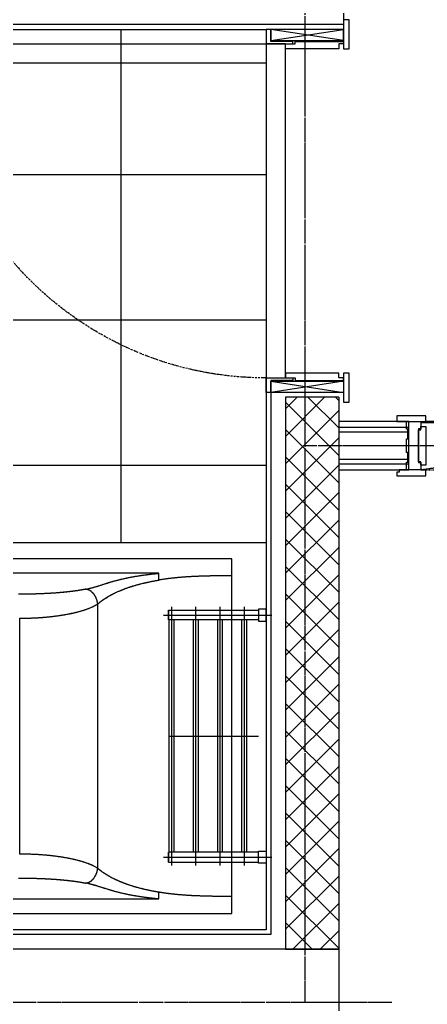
# Model space of a CAD drawing. Header units: millimetres. Extents: x 18456 to 179493, y -203649 to 469211.
# Drawn here: x 131790 to 132633, y -182688 to -180654 of the extents above; entities that cross this region are included whole.
import ezdxf

# ---------------------------------------------------------------- set-up
doc = ezdxf.new("R2010")
doc.units = ezdxf.units.MM
for name, pattern in [('X-평면도(기본형)$0$( Hidden )', [0.375, 0.25, -0.125]), ('X-평면도(기본형)$0$CEN', [52.5, 50, -1, 0.5, -1]), ('X-평면도(기본형)$0$CENN', [6.3, 4, -1, 0.3, -1]), ('X-평면도(기본형)$0$HID', [2.8, 1.8, -1]), ('X-평면도(기본형)$0$HIDDENX2', [0.75, 0.5, -0.25])]:
    doc.linetypes.add(name, pattern=pattern)
for name, color, linetype, true_color in [('X-평면도(기본형)$0$40HAT', 9, 'Continuous', 0x808080), ('X-평면도(기본형)$0$7GYP', 7, 'Continuous', 0x000000), ('X-평면도(기본형)$0$CEN', 1, 'X-평면도(기본형)$0$CEN', 0xff0000), ('X-평면도(기본형)$0$DOOR', 4, 'Continuous', 0x00ffff), ('X-평면도(기본형)$0$FIN', 9, 'Continuous', 0x808080), ('X-평면도(기본형)$0$FUR', 6, 'Continuous', 0xff00ff), ('X-평면도(기본형)$0$MC', 7, 'Continuous', 0x7f7fff), ('X-평면도(기본형)$0$TIL', 5, 'Continuous', 0x0000ff), ('X-평면도(기본형)$0$W1', 2, 'Continuous', 0xffff00), ('X-평면도(기본형)$0$W2', 3, 'Continuous', 0x00ff00)]:
    doc.layers.add(name, color=color, linetype=linetype, true_color=true_color)

# ---------------------------------------------------------------- blocks, each defined once
blk = doc.blocks.new('X-평면도(기본형)$0$WD850')
at = {"layer": 'X-평면도(기본형)$0$DOOR', "color": 1, "linetype": 'X-평면도(기본형)$0$( Hidden )', "ltscale": 2, "true_color": 0xff0000}
blk.add_line((-40, 0), (-810, 0), dxfattribs=at)
at = {"layer": 'X-평면도(기본형)$0$DOOR', "color": 5, "true_color": 0x0000ff}
for p, q in [((-40, 0), (-810, 0)), ((-30, -3), (-820, -3))]:
    blk.add_line(p, q, dxfattribs=at)
at = {"layer": 'X-평면도(기본형)$0$DOOR', "linetype": 'ByBlock'}
for points in [[(-870, 12), (-870, 7), (-870, 0), (-810, 0), (-810, 12)], [(-865, -100), (-865, -105), (-870, -105), (-870, -112), (-810, -112), (-810, -100)], [(15, -100), (15, -105), (20, -105), (20, -112), (-40, -112), (-40, -100)]]:
    blk.add_lwpolyline(points, close=True, dxfattribs=at)
at = {"layer": 'X-평면도(기본형)$0$DOOR'}
for points in [[(-850, -100), (-850, -84.1), (-847, -84.1), (-847, -64.1), (-850, -64.1), (-850, -35.9), (-847, -35.9), (-847, -15.9), (-850, -15.9), (-850, 0), (-849.1, 0), (-830, 0), (-820, 0), (-820, -15), (-825, -15), (-825, -85), (-820, -85), (-820, -90), (-820, -100)], [(0, -100), (0, -84.1), (-3, -84.1), (-3, -64.1), (0, -64.1), (0, -35.9), (-3, -35.9), (-3, -15.9), (0, -15.9), (0, 0), (-30, 0), (-30, -15), (-25, -15), (-25, -85), (-30, -85), (-30, -90), (-30, -100)], [(-810, -90), (-820, -90), (-820, -83), (-825, -83), (-825, -17), (-820, -17), (-820, -10), (-810, -10)], [(-40, -90), (-30, -90), (-30, -83), (-25, -83), (-25, -17), (-30, -17), (-30, -10), (-40, -10)]]:
    blk.add_lwpolyline(points, close=True, dxfattribs=at)
at = {"layer": 'X-평면도(기본형)$0$DOOR', "color": 1, "linetype": 'X-평면도(기본형)$0$HID', "true_color": 0xff0000}
blk.add_lwpolyline([(-810, 0), (-40, 0), (-820, -100), (-30, -100)], close=True, dxfattribs=at)
at = {"layer": 'X-평면도(기본형)$0$DOOR', "linetype": 'ByBlock'}
blk.add_lwpolyline([(20, 0), (20, 5), (20, 12), (-40, 12), (-40, 0), (20, 0)], dxfattribs=at)
blk = doc.blocks.new('X-평면도(기본형)$0$BS-03 TOP')
at = {"layer": 'X-평면도(기본형)$0$FUR'}
for p, q in [((832476, -150815.7), (832451, -150815.7)), ((832451, -150815.7), (832451, -150831.7)), ((832476, -150831.7), (832476, -150815.7)), ((832951, -150831.7), (832951, -150815.7)), ((832951, -150815.7), (832976, -150815.7)), ((832976, -150815.7), (832976, -150831.7)), ((832451, -150831.7), (832476, -150831.7)), ((832453.5, -150831.7), (832473.5, -150831.7)), ((832453.5, -151017.7), (832453.5, -150831.7)), ((832473.5, -150831.7), (832473.5, -151017.7)), ((832976, -150831.7), (832951, -150831.7)), ((832953.5, -150831.7), (832953.5, -151017.7)), ((832973.5, -150831.7), (832953.5, -150831.7)), ((832973.5, -151017.7), (832973.5, -150831.7)), ((832953.5, -150855.5), (832473.5, -150855.5)), ((832953.5, -150865.7), (832473.5, -150865.7)), ((832953.5, -150905.5), (832473.5, -150905.5)), ((832953.5, -150915.7), (832473.5, -150915.7)), ((832953.5, -150955.5), (832473.5, -150955.5)), ((832953.5, -150965.7), (832473.5, -150965.7)), ((832453.5, -151017.7), (832473.5, -151017.7)), ((832473.5, -151017.7), (832453.5, -151017.7)), ((832953.5, -151005.5), (832473.5, -151005.5)), ((832953.5, -151015.7), (832473.5, -151015.7)), ((832973.5, -151017.7), (832953.5, -151017.7)), ((832953.5, -151017.7), (832973.5, -151017.7))]:
    blk.add_line(p, q, dxfattribs=at)
at = {"layer": 'X-평면도(기본형)$0$FUR', "color": 1, "true_color": 0xff0000}
for p, q in [((832463.5, -151027.7), (832463.5, -150803.7)), ((832963.5, -151027.7), (832963.5, -150803.7)), ((832713.5, -151017.7), (832713.5, -150831.7)), ((832980.5, -150860.6), (832446.5, -150860.6)), ((832980.5, -150910.6), (832446.5, -150910.6)), ((832980.5, -150960.6), (832446.5, -150960.6)), ((832980.5, -151010.6), (832446.5, -151010.6))]:
    blk.add_line(p, q, dxfattribs=at)
blk = doc.blocks.new('X-평면도(기본형)$0$SB1703 1500')
at = {"layer": 'X-평면도(기본형)$0$FUR', "color": 8, "linetype": 'X-평면도(기본형)$0$HIDDENX2', "ltscale": 2, "true_color": 0x808080}
blk.add_line((1500, 0), (1500, 800), dxfattribs=at)
at = {"layer": 'X-평면도(기본형)$0$FUR'}
blk.add_line((1500, 0), (1500, 800), dxfattribs=at)
at = {"layer": 'X-평면도(기본형)$0$FUR', "color": 8, "linetype": 'X-평면도(기본형)$0$HIDDENX2', "ltscale": 2, "true_color": 0x808080}
for points, degree in [([(1500, 800), (750, 800), (0, 800)], 2), ([(106.1, 766.1), (692.2, 766.1), (1278.2, 766.1)], 2), ([(1278.2, 766.1), (1353.7, 766.1), (1429.2, 766.1)], 2), ([(1429.2, 766.1), (1429.2, 748.7), (1429.2, 731.3)], 2), ([(106.1, 736.4), (496.8, 736.4), (887.5, 736.4), (1278.2, 736.4)], 3), ([(1429.2, 731.3), (1429.2, 565.7), (1429.2, 400)], 2), ([(1126.4, 703.4), (1133.3, 702.7), (1140.1, 702.1), (1149.7, 688.8), (1150.9, 681), (1152.1, 673.3)], 5), ([(991, 643.6), (991, 643.6), (990.9, 643.6), (990.8, 643.6)], 3), ([(1429.2, 400), (1429.2, 234.3), (1429.2, 68.7)], 2), ([(990.8, 156.4), (990.9, 156.4), (991, 156.4), (991, 156.4)], 3), ([(1152.1, 126.7), (1150.9, 119), (1149.7, 111.2), (1140.1, 97.9), (1133.3, 97.3), (1126.4, 96.6)], 5), ([(1278.2, 63.6), (887.5, 63.6), (496.8, 63.6), (106.1, 63.6)], 3), ([(1429.2, 68.7), (1429.2, 51.3), (1429.2, 33.9)], 2), ([(1278.2, 33.9), (692.2, 33.9), (106.1, 33.9)], 2), ([(1429.2, 33.9), (1353.7, 33.9), (1278.2, 33.9)], 2), ([(0, 0), (750, 0), (1500, 0)], 2)]:
    blk.add_open_spline(points, degree=degree, dxfattribs=at)
at = {"layer": 'X-평면도(기본형)$0$FUR'}
for points in [[(1500, 800), (750, 800), (0, 800)], [(106.1, 766.1), (692.2, 766.1), (1278.2, 766.1)], [(1278.2, 766.1), (1353.7, 766.1), (1429.2, 766.1)], [(1429.2, 766.1), (1429.2, 748.7), (1429.2, 731.3)], [(1429.2, 731.3), (1429.2, 565.7), (1429.2, 400)], [(1429.2, 400), (1429.2, 234.3), (1429.2, 68.7)], [(1429.2, 68.7), (1429.2, 51.3), (1429.2, 33.9)], [(1278.2, 33.9), (692.2, 33.9), (106.1, 33.9)], [(1429.2, 33.9), (1353.7, 33.9), (1278.2, 33.9)], [(0, 0), (750, 0), (1500, 0)]]:
    blk.add_open_spline(points, degree=2, dxfattribs=at)
at = {"layer": 'X-평면도(기본형)$0$FUR', "color": 8, "true_color": 0x808080}
for points, degree in [([(106.1, 736.4), (496.8, 736.4), (887.5, 736.4), (1278.2, 736.4)], 3), ([(1126.4, 703.4), (1133.3, 702.7), (1140.1, 702.1), (1149.7, 688.8), (1150.9, 681), (1152.1, 673.3)], 5), ([(991, 643.6), (991, 643.6), (990.9, 643.6), (990.8, 643.6)], 3), ([(990.8, 156.4), (990.9, 156.4), (991, 156.4), (991, 156.4)], 3), ([(1152.1, 126.7), (1150.9, 119), (1149.7, 111.2), (1140.1, 97.9), (1133.3, 97.3), (1126.4, 96.6)], 5), ([(1278.2, 63.6), (887.5, 63.6), (496.8, 63.6), (106.1, 63.6)], 3)]:
    blk.add_open_spline(points, degree=degree, dxfattribs=at)
at = {"layer": 'X-평면도(기본형)$0$FUR', "color": 8, "linetype": 'X-평면도(기본형)$0$HIDDENX2', "ltscale": 2, "true_color": 0x808080}
for points, degree, knots in [([(1278.2, 736.4), (1276, 736.2), (1273.9, 736), (1265.5, 735.1), (1259.6, 734.5), (1248.2, 733), (1242.7, 732.2), (1232.5, 730.6), (1227.5, 729.8), (1218.3, 728.1), (1213.8, 727.2), (1201.4, 724.5), (1193.8, 722.6), (1179.9, 718.8), (1173.6, 716.8), (1164.3, 713.9), (1161.3, 712.9), (1155.1, 710.9), (1151.9, 710), (1145.4, 708), (1142, 707.1), (1134.7, 705.2), (1130.7, 704.2), (1126.4, 703.4)], 3, [0, 0, 0, 0, 0.027278, 0.027278, 0.108338, 0.108338, 0.189398, 0.189398, 0.270459, 0.270459, 0.351519, 0.351519, 0.513639, 0.513639, 0.675759, 0.675759, 0.75682, 0.75682, 0.83788, 0.83788, 0.91894, 0.91894, 1, 1, 1, 1]), ([(1278.2, 736.4), (1278.2, 736.2), (1278.2, 735.9), (1278.2, 735.3), (1278.2, 734.8), (1278.2, 733.8), (1278.2, 733.3), (1278.2, 732.1), (1278.2, 731.2), (1278.2, 729.5), (1278.2, 728.7), (1278.2, 727.3), (1278.2, 726.7), (1278.2, 724.8), (1278.2, 723.7), (1278.2, 722.4)], 3, [0, 0, 0, 0, 0.160499, 0.160499, 0.372414, 0.372414, 0.513867, 0.513867, 0.689052, 0.689052, 0.796087, 0.796087, 0.867265, 0.867265, 1, 1, 1, 1]), ([(1278.2, 722.4), (1276.7, 722.2), (1273.6, 721.6), (1269.2, 720.9), (1264.9, 720), (1260.8, 719.2), (1256.8, 718.4), (1252, 717.4), (1246.5, 716.1), (1238.6, 714.1), (1229.6, 711.7), (1219.8, 708.6), (1210.5, 705.5), (1204.5, 703.1), (1201.6, 702)], 3, [0, 0, 0, 0, 0.042142, 0.084022, 0.125763, 0.167675, 0.209847, 0.252333, 0.3264, 0.402679, 0.549087, 0.701387, 0.853848, 1, 1, 1, 1]), ([(1301.7, 725.8), (1299.6, 725.5), (1295.4, 725), (1289.4, 724.2), (1283.7, 723.3), (1280, 722.7), (1278.2, 722.4)], 3, [0, 0, 0, 0, 0.257995, 0.50986, 0.756651, 1, 1, 1, 1]), ([(1357.6, 730), (1355.2, 729.9), (1350.3, 729.7), (1343.1, 729.4), (1336, 728.9), (1329, 728.4), (1322.1, 727.9), (1315.2, 727.2), (1308.4, 726.5), (1304, 726), (1301.7, 725.8)], 3, [0, 0, 0, 0, 0.124428, 0.2487, 0.37296, 0.497364, 0.622081, 0.747293, 0.873195, 1, 1, 1, 1]), ([(1429.2, 731.3), (1426.2, 731.3), (1420.2, 731.3), (1411.2, 731.2), (1402.2, 731.1), (1393.2, 731), (1384.2, 730.8), (1375.3, 730.6), (1366.4, 730.3), (1360.5, 730.1), (1357.6, 730)], 3, [0, 0, 0, 0, 0.124341, 0.248969, 0.373816, 0.498828, 0.623966, 0.749207, 0.874547, 1, 1, 1, 1]), ([(988.6, 693.1), (1009, 693.1), (1028.7, 693.8), (1048.5, 694.5), (1066.5, 695.8), (1084.6, 697.2), (1099.8, 699.1), (1115, 701), (1126.4, 703.4)], 2, [0, 0, 0, 0.25, 0.25, 0.5, 0.5, 0.75, 0.75, 1, 1, 1]), ([(1201.6, 702), (1199.2, 701), (1194.5, 699), (1187.3, 695.7), (1180.3, 692.2), (1173.2, 688.2), (1166.1, 683.8), (1159, 678.9), (1154.4, 675.1), (1152.1, 673.3)], 3, [0, 0, 0, 0, 0.141565, 0.28401, 0.42625, 0.567914, 0.71196, 0.85679, 1, 1, 1, 1]), ([(1152.1, 673.3), (1151.2, 672.7), (1149.5, 671.6), (1146.8, 670), (1144, 668.5), (1140, 666.6), (1133.4, 663.8), (1123.2, 660.2), (1111.2, 656.7), (1099.5, 654), (1081.7, 650.4), (1054.3, 646.5), (1024.8, 644.4), (1005.8, 643.8), (997.3, 643.6), (993.1, 643.6), (991, 643.6)], 3, [0, 0, 0, 0, 0.031177, 0.062415, 0.093787, 0.125356, 0.188062, 0.280827, 0.376348, 0.438844, 0.501991, 0.692143, 0.876224, 0.93861, 0.969377, 1, 1, 1, 1]), ([(1152.1, 673.3), (1152.2, 643), (1152.3, 612.8), (1152.4, 530), (1152.4, 452.5), (1152.4, 400)], 3, [0, 0, 0, 0, 0.365634, 0.365634, 1, 1, 1, 1]), ([(990.8, 643.6), (990.8, 623.2), (990.8, 602.9), (990.8, 530), (990.8, 452.5), (990.8, 400)], 3, [0, 0, 0, 0, 0.279638, 0.279638, 1, 1, 1, 1]), ([(990.8, 400), (990.8, 322.5), (990.8, 270), (990.8, 197.1), (990.8, 176.8), (990.8, 156.4)], 3, [0, 0, 0, 0, 0.720362, 0.720362, 1, 1, 1, 1]), ([(1152.4, 400), (1152.4, 322.5), (1152.4, 270), (1152.3, 187.2), (1152.2, 157), (1152.1, 126.7)], 3, [0, 0, 0, 0, 0.634369, 0.634369, 1, 1, 1, 1]), ([(991, 156.4), (995.2, 156.3), (1003.7, 156.3), (1016.4, 155.9), (1029.1, 155.3), (1050, 153.7), (1078.3, 150.4), (1106.9, 144.6), (1127.5, 138.5), (1139.1, 133.9), (1145.9, 130.5), (1149.5, 128.4), (1151.2, 127.3), (1152.1, 126.7)], 3, [0, 0, 0, 0, 0.061448, 0.123809, 0.185482, 0.248661, 0.434525, 0.623703, 0.749269, 0.874616, 0.937306, 0.968679, 1, 1, 1, 1]), ([(1152.1, 126.7), (1153.4, 125.6), (1156.1, 123.4), (1160.2, 120.3), (1164.3, 117.4), (1168.5, 114.7), (1172.6, 112.2), (1176.7, 109.8), (1180.8, 107.6), (1185, 105.4), (1189.1, 103.4), (1193.3, 101.5), (1197.4, 99.7), (1200.2, 98.6), (1201.6, 98)], 3, [0, 0, 0, 0, 0.083211, 0.167304, 0.251816, 0.33627, 0.420178, 0.503047, 0.585574, 0.668505, 0.751628, 0.834728, 0.917592, 1, 1, 1, 1]), ([(1126.4, 96.6), (1115, 99), (1099.8, 100.9), (1084.6, 102.8), (1066.5, 104.2), (1048.5, 105.5), (1028.7, 106.2), (1009, 106.9), (988.6, 106.9)], 2, [0, 0, 0, 0.25, 0.25, 0.5, 0.5, 0.75, 0.75, 1, 1, 1]), ([(1126.4, 96.6), (1130.7, 95.8), (1134.7, 94.8), (1142, 93), (1145.5, 92), (1155.2, 89.1), (1161.2, 87.1), (1170.5, 84.1), (1173.6, 83.2), (1180.1, 81.2), (1183.4, 80.2), (1193.8, 77.4), (1201.3, 75.5), (1213.8, 72.8), (1218.3, 71.9), (1227.5, 70.2), (1232.4, 69.4), (1242.7, 67.8), (1248.2, 67), (1259.5, 65.6), (1265.5, 64.9), (1273.9, 64), (1276, 63.8), (1278.2, 63.6)], 3, [0, 0, 0, 0, 0.081051, 0.081051, 0.162103, 0.162103, 0.324206, 0.324206, 0.405257, 0.405257, 0.486309, 0.486309, 0.648412, 0.648412, 0.729463, 0.729463, 0.810515, 0.810515, 0.891566, 0.891566, 0.972617, 0.972617, 1, 1, 1, 1]), ([(1201.6, 98), (1203.5, 97.3), (1207.5, 95.7), (1213.5, 93.5), (1220.9, 91), (1229.6, 88.3), (1238.6, 85.9), (1246.5, 83.9), (1253.2, 82.4), (1260.7, 80.8), (1269.1, 79.1), (1275.2, 78.1), (1278.2, 77.6)], 3, [0, 0, 0, 0, 0.096423, 0.196591, 0.298627, 0.450933, 0.597346, 0.673629, 0.747698, 0.832348, 0.91599, 1, 1, 1, 1]), ([(1278.2, 77.6), (1278.2, 76.3), (1278.2, 75.2), (1278.2, 73.3), (1278.2, 72.7), (1278.2, 71.3), (1278.2, 70.5), (1278.2, 68.8), (1278.2, 67.9), (1278.2, 66.7), (1278.2, 66.2), (1278.2, 65.2), (1278.2, 64.7), (1278.2, 64.1), (1278.2, 63.8), (1278.2, 63.6)], 3, [0, 0, 0, 0, 0.132734, 0.132734, 0.203913, 0.203913, 0.310948, 0.310948, 0.486132, 0.486132, 0.627586, 0.627586, 0.839501, 0.839501, 1, 1, 1, 1]), ([(1301.7, 74.2), (1299.3, 74.5), (1296.9, 74.8), (1288.8, 75.9), (1283.4, 76.7), (1278.2, 77.6)], 3, [0, 0, 0, 0, 0.297237, 0.297237, 1, 1, 1, 1]), ([(1357.6, 70), (1354.9, 70.1), (1352.2, 70.2), (1336.6, 70.9), (1323.9, 71.9), (1308.5, 73.5), (1305.1, 73.8), (1301.7, 74.2)], 3, [0, 0, 0, 0, 0.139925, 0.139925, 0.807414, 0.807414, 1, 1, 1, 1]), ([(1429.2, 68.7), (1415.7, 68.7), (1402.2, 68.8), (1382.2, 69.2), (1375.6, 69.4), (1365.2, 69.7), (1361.4, 69.8), (1357.6, 70)], 3, [0, 0, 0, 0, 0.558544, 0.558544, 0.837815, 0.837815, 1, 1, 1, 1])]:
    blk.add_open_spline(points, degree=degree, knots=knots, dxfattribs=at)
at = {"layer": 'X-평면도(기본형)$0$FUR', "color": 8, "true_color": 0x808080}
for points, degree, knots in [([(1278.2, 736.4), (1276, 736.2), (1273.9, 736), (1265.5, 735.1), (1259.6, 734.5), (1248.2, 733), (1242.7, 732.2), (1232.5, 730.6), (1227.5, 729.8), (1218.3, 728.1), (1213.8, 727.2), (1201.4, 724.5), (1193.8, 722.6), (1179.9, 718.8), (1173.6, 716.8), (1164.3, 713.9), (1161.3, 712.9), (1155.1, 710.9), (1151.9, 710), (1145.4, 708), (1142, 707.1), (1134.7, 705.2), (1130.7, 704.2), (1126.4, 703.4)], 3, [0, 0, 0, 0, 0.027278, 0.027278, 0.108338, 0.108338, 0.189398, 0.189398, 0.270459, 0.270459, 0.351519, 0.351519, 0.513639, 0.513639, 0.675759, 0.675759, 0.75682, 0.75682, 0.83788, 0.83788, 0.91894, 0.91894, 1, 1, 1, 1]), ([(1278.2, 736.4), (1278.2, 736.2), (1278.2, 735.9), (1278.2, 735.3), (1278.2, 734.8), (1278.2, 733.8), (1278.2, 733.3), (1278.2, 732.1), (1278.2, 731.2), (1278.2, 729.5), (1278.2, 728.7), (1278.2, 727.3), (1278.2, 726.7), (1278.2, 724.8), (1278.2, 723.7), (1278.2, 722.4)], 3, [0, 0, 0, 0, 0.160499, 0.160499, 0.372414, 0.372414, 0.513867, 0.513867, 0.689052, 0.689052, 0.796087, 0.796087, 0.867265, 0.867265, 1, 1, 1, 1]), ([(1278.2, 722.4), (1276.7, 722.2), (1273.6, 721.6), (1269.2, 720.9), (1264.9, 720), (1260.8, 719.2), (1256.8, 718.4), (1252, 717.4), (1246.5, 716.1), (1238.6, 714.1), (1229.6, 711.7), (1219.8, 708.6), (1210.5, 705.5), (1204.5, 703.1), (1201.6, 702)], 3, [0, 0, 0, 0, 0.042142, 0.084022, 0.125763, 0.167675, 0.209847, 0.252333, 0.3264, 0.402679, 0.549087, 0.701387, 0.853848, 1, 1, 1, 1]), ([(1301.7, 725.8), (1299.6, 725.5), (1295.4, 725), (1289.4, 724.2), (1283.7, 723.3), (1280, 722.7), (1278.2, 722.4)], 3, [0, 0, 0, 0, 0.257995, 0.50986, 0.756651, 1, 1, 1, 1]), ([(1357.6, 730), (1355.2, 729.9), (1350.3, 729.7), (1343.1, 729.4), (1336, 728.9), (1329, 728.4), (1322.1, 727.9), (1315.2, 727.2), (1308.4, 726.5), (1304, 726), (1301.7, 725.8)], 3, [0, 0, 0, 0, 0.124428, 0.2487, 0.37296, 0.497364, 0.622081, 0.747293, 0.873195, 1, 1, 1, 1]), ([(1429.2, 731.3), (1426.2, 731.3), (1420.2, 731.3), (1411.2, 731.2), (1402.2, 731.1), (1393.2, 731), (1384.2, 730.8), (1375.3, 730.6), (1366.4, 730.3), (1360.5, 730.1), (1357.6, 730)], 3, [0, 0, 0, 0, 0.124341, 0.248969, 0.373816, 0.498828, 0.623966, 0.749207, 0.874547, 1, 1, 1, 1]), ([(988.6, 693.1), (1009, 693.1), (1028.7, 693.8), (1048.5, 694.5), (1066.5, 695.8), (1084.6, 697.2), (1099.8, 699.1), (1115, 701), (1126.4, 703.4)], 2, [0, 0, 0, 0.25, 0.25, 0.5, 0.5, 0.75, 0.75, 1, 1, 1]), ([(1201.6, 702), (1199.2, 701), (1194.5, 699), (1187.3, 695.7), (1180.3, 692.2), (1173.2, 688.2), (1166.1, 683.8), (1159, 678.9), (1154.4, 675.1), (1152.1, 673.3)], 3, [0, 0, 0, 0, 0.141565, 0.28401, 0.42625, 0.567914, 0.71196, 0.85679, 1, 1, 1, 1]), ([(1152.1, 673.3), (1151.2, 672.7), (1149.5, 671.6), (1146.8, 670), (1144, 668.5), (1140, 666.6), (1133.4, 663.8), (1123.2, 660.2), (1111.2, 656.7), (1099.5, 654), (1081.7, 650.4), (1054.3, 646.5), (1024.8, 644.4), (1005.8, 643.8), (997.3, 643.6), (993.1, 643.6), (991, 643.6)], 3, [0, 0, 0, 0, 0.031177, 0.062415, 0.093787, 0.125356, 0.188062, 0.280827, 0.376348, 0.438844, 0.501991, 0.692143, 0.876224, 0.93861, 0.969377, 1, 1, 1, 1]), ([(1152.1, 673.3), (1152.2, 643), (1152.3, 612.8), (1152.4, 530), (1152.4, 452.5), (1152.4, 400)], 3, [0, 0, 0, 0, 0.365634, 0.365634, 1, 1, 1, 1]), ([(990.8, 643.6), (990.8, 623.2), (990.8, 602.9), (990.8, 530), (990.8, 452.5), (990.8, 400)], 3, [0, 0, 0, 0, 0.279638, 0.279638, 1, 1, 1, 1]), ([(990.8, 400), (990.8, 322.5), (990.8, 270), (990.8, 197.1), (990.8, 176.8), (990.8, 156.4)], 3, [0, 0, 0, 0, 0.720362, 0.720362, 1, 1, 1, 1]), ([(1152.4, 400), (1152.4, 322.5), (1152.4, 270), (1152.3, 187.2), (1152.2, 157), (1152.1, 126.7)], 3, [0, 0, 0, 0, 0.634369, 0.634369, 1, 1, 1, 1]), ([(991, 156.4), (995.2, 156.3), (1003.7, 156.3), (1016.4, 155.9), (1029.1, 155.3), (1050, 153.7), (1078.3, 150.4), (1106.9, 144.6), (1127.5, 138.5), (1139.1, 133.9), (1145.9, 130.5), (1149.5, 128.4), (1151.2, 127.3), (1152.1, 126.7)], 3, [0, 0, 0, 0, 0.061448, 0.123809, 0.185482, 0.248661, 0.434525, 0.623703, 0.749269, 0.874616, 0.937306, 0.968679, 1, 1, 1, 1]), ([(1152.1, 126.7), (1153.4, 125.6), (1156.1, 123.4), (1160.2, 120.3), (1164.3, 117.4), (1168.5, 114.7), (1172.6, 112.2), (1176.7, 109.8), (1180.8, 107.6), (1185, 105.4), (1189.1, 103.4), (1193.3, 101.5), (1197.4, 99.7), (1200.2, 98.6), (1201.6, 98)], 3, [0, 0, 0, 0, 0.083211, 0.167304, 0.251816, 0.33627, 0.420178, 0.503047, 0.585574, 0.668505, 0.751628, 0.834728, 0.917592, 1, 1, 1, 1]), ([(1126.4, 96.6), (1115, 99), (1099.8, 100.9), (1084.6, 102.8), (1066.5, 104.2), (1048.5, 105.5), (1028.7, 106.2), (1009, 106.9), (988.6, 106.9)], 2, [0, 0, 0, 0.25, 0.25, 0.5, 0.5, 0.75, 0.75, 1, 1, 1]), ([(1126.4, 96.6), (1130.7, 95.8), (1134.7, 94.8), (1142, 93), (1145.5, 92), (1155.2, 89.1), (1161.2, 87.1), (1170.5, 84.1), (1173.6, 83.2), (1180.1, 81.2), (1183.4, 80.2), (1193.8, 77.4), (1201.3, 75.5), (1213.8, 72.8), (1218.3, 71.9), (1227.5, 70.2), (1232.4, 69.4), (1242.7, 67.8), (1248.2, 67), (1259.5, 65.6), (1265.5, 64.9), (1273.9, 64), (1276, 63.8), (1278.2, 63.6)], 3, [0, 0, 0, 0, 0.081051, 0.081051, 0.162103, 0.162103, 0.324206, 0.324206, 0.405257, 0.405257, 0.486309, 0.486309, 0.648412, 0.648412, 0.729463, 0.729463, 0.810515, 0.810515, 0.891566, 0.891566, 0.972617, 0.972617, 1, 1, 1, 1]), ([(1201.6, 98), (1203.5, 97.3), (1207.5, 95.7), (1213.5, 93.5), (1220.9, 91), (1229.6, 88.3), (1238.6, 85.9), (1246.5, 83.9), (1253.2, 82.4), (1260.7, 80.8), (1269.1, 79.1), (1275.2, 78.1), (1278.2, 77.6)], 3, [0, 0, 0, 0, 0.096423, 0.196591, 0.298627, 0.450933, 0.597346, 0.673629, 0.747698, 0.832348, 0.91599, 1, 1, 1, 1]), ([(1278.2, 77.6), (1278.2, 76.3), (1278.2, 75.2), (1278.2, 73.3), (1278.2, 72.7), (1278.2, 71.3), (1278.2, 70.5), (1278.2, 68.8), (1278.2, 67.9), (1278.2, 66.7), (1278.2, 66.2), (1278.2, 65.2), (1278.2, 64.7), (1278.2, 64.1), (1278.2, 63.8), (1278.2, 63.6)], 3, [0, 0, 0, 0, 0.132734, 0.132734, 0.203913, 0.203913, 0.310948, 0.310948, 0.486132, 0.486132, 0.627586, 0.627586, 0.839501, 0.839501, 1, 1, 1, 1]), ([(1301.7, 74.2), (1299.3, 74.5), (1296.9, 74.8), (1288.8, 75.9), (1283.4, 76.7), (1278.2, 77.6)], 3, [0, 0, 0, 0, 0.297237, 0.297237, 1, 1, 1, 1]), ([(1357.6, 70), (1354.9, 70.1), (1352.2, 70.2), (1336.6, 70.9), (1323.9, 71.9), (1308.5, 73.5), (1305.1, 73.8), (1301.7, 74.2)], 3, [0, 0, 0, 0, 0.139925, 0.139925, 0.807414, 0.807414, 1, 1, 1, 1]), ([(1429.2, 68.7), (1415.7, 68.7), (1402.2, 68.8), (1382.2, 69.2), (1375.6, 69.4), (1365.2, 69.7), (1361.4, 69.8), (1357.6, 70)], 3, [0, 0, 0, 0, 0.558544, 0.558544, 0.837815, 0.837815, 1, 1, 1, 1])]:
    blk.add_open_spline(points, degree=degree, knots=knots, dxfattribs=at)
blk = doc.blocks.new('X-평면도(기본형)$0$ba18601500')
at = {"layer": 'X-평면도(기본형)$0$MC'}
blk.add_lwpolyline([(0, -1860), (0, 0), (1500, 0), (1500, -1860)], close=True, dxfattribs=at)
at = {"layer": 'X-평면도(기본형)$0$TIL'}
for p, q in [((1200, 0), (1200, -1060)), ((0, -300), (1500, -300)), ((733.4, -600), (1500, -600)), ((0, -900), (1500, -900))]:
    blk.add_line(p, q, dxfattribs=at)
at = {"layer": 'X-평면도(기본형)$0$FUR', "xscale": -1, "rotation": 180}
blk.add_blockref('X-평면도(기본형)$0$SB1703 1500', (0, -1060), dxfattribs=at)
at = {"layer": 'X-평면도(기본형)$0$FUR', "rotation": 270}
blk.add_blockref('X-평면도(기본형)$0$BS-03 TOP', (152315.7, 831253.5), dxfattribs=at)
blk = doc.blocks.new('X-평면도(기본형)$0$wd170750')
at = {"layer": 'X-평면도(기본형)$0$DOOR', "color": 1, "true_color": 0xff0000}
for p, q in [((23, 0), (0, 150)), ((23, 150), (0, 0)), ((727, 0), (750, 150)), ((727, 150), (750, 0))]:
    blk.add_line(p, q, dxfattribs=at)
at = {"layer": 'X-평면도(기본형)$0$DOOR', "color": 6, "true_color": 0xff00ff}
blk.add_lwpolyline([(30, 160), (70, 160), (70, 850), (30, 850)], close=True, dxfattribs=at)
at = {"layer": 'X-평면도(기본형)$0$DOOR'}
for points in [[(0, 150), (0, 160), (30, 160), (30, 105), (25, 105), (25, 150)], [(0, 0), (0, 150), (23, 150), (23, 0)], [(750, 150), (750, 160), (720, 160), (720, 105), (725, 105), (725, 150)], [(750, 0), (750, 150), (727, 150), (727, 0)], [(40, 120), (30, 120), (30, 100), (25, 100), (25, 0), (30, 0), (30, 10), (40, 10)], [(710, 120), (720, 120), (720, 100), (725, 100), (725, 0), (720, 0), (720, 10), (710, 10)], [(-20, 0), (40, 0), (40, -12), (-20, -12)], [(710, 0), (770, 0), (770, -12), (710, -12)]]:
    blk.add_lwpolyline(points, close=True, dxfattribs=at)
at = {"layer": 'X-평면도(기본형)$0$DOOR', "color": 8, "true_color": 0x808080}
blk.add_lwpolyline([(30, 160), (720, 160), (720, 120), (30, 120)], close=True, dxfattribs=at)
at = {"layer": 'X-평면도(기본형)$0$DOOR', "color": 1, "linetype": 'X-평면도(기본형)$0$CENN', "true_color": 0xff0000}
blk.add_arc((30, 160), 690, 0, 86.6766, dxfattribs=at)

msp = doc.modelspace()

# ---------------------------------------------------------------- hatches: boundary and pattern name
at = {"layer": 'X-평면도(기본형)$0$40HAT'}
h = msp.add_hatch(dxfattribs=at)
h.set_pattern_fill('H3', color=256, scale=40, style=0, pattern_type=2)
h.set_pattern_definition([(315, (-605844.544, -337778.427), (28.2842712, 28.2842712), []), (45, (-605844.544, -337778.427), (-28.2842712, 28.2842712), [])])
h.paths.add_polyline_path([(132339.6, -182574.2), (132449.6, -182574.2), (132449.6, -181434.2), (132339.6, -181434.2)], flags=0)

# ---------------------------------------------------------------- linework, layer by layer
at = {"layer": 'X-평면도(기본형)$0$7GYP'}
for p, q in [((132594.6, -181484.2), (132449.6, -181484.2)), ((132594.6, -181584.2), (132594.6, -181484.2)), ((132594.6, -181496.7), (132449.6, -181496.7)), ((132594.6, -181506.2), (132449.6, -181506.2)), ((132449.6, -181562.2), (132594.6, -181562.2)), ((132449.6, -181571.7), (132594.6, -181571.7)), ((132449.6, -181584.2), (132594.6, -181584.2))]:
    msp.add_line(p, q, dxfattribs=at)
at = {"layer": 'X-평면도(기본형)$0$CEN'}
for p, q in [((132379.6, -179124.2), (132379.6, -182684.2)), ((136919.6, -181534.2), (132379.6, -181534.2)), ((132559.6, -182684.2), (130559.6, -182684.2))]:
    msp.add_line(p, q, dxfattribs=at)
at = {"layer": 'X-평면도(기본형)$0$FIN'}
for p, q in [((132459.6, -180044.2), (132459.6, -180664.2)), ((132459.6, -180664.2), (130789.6, -180664.2)), ((132309.6, -181424.2), (132309.6, -182544.2)), ((132309.6, -182544.2), (130789.6, -182544.2))]:
    msp.add_line(p, q, dxfattribs=at)
at = {"layer": 'X-평면도(기본형)$0$W1'}
for q in [(130614.6, -182574.2), (132449.6, -182824.2)]:
    msp.add_line((132449.6, -182574.2), q, dxfattribs=at)
at = {"layer": 'X-평면도(기본형)$0$W2'}
for p, q in [((132449.6, -181434.2), (132339.6, -181434.2)), ((132339.6, -181434.2), (132339.6, -182574.2)), ((132449.6, -181434.2), (132449.6, -182574.2)), ((132339.6, -182574.2), (132449.6, -182574.2))]:
    msp.add_line(p, q, dxfattribs=at)

# ---------------------------------------------------------------- block references
at = {"xscale": -1, "rotation": 90}
msp.add_blockref('X-평면도(기본형)$0$wd170750', (132459.6, -180674.2), dxfattribs=at)
msp.add_blockref('X-평면도(기본형)$0$ba18601500', (130799.6, -180674.2))
at = {"layer": 'X-평면도(기본형)$0$DOOR'}
msp.add_blockref('X-평면도(기본형)$0$WD850', (133439.6, -181484.2), dxfattribs=at)

doc.saveas('drawing.dxf')
